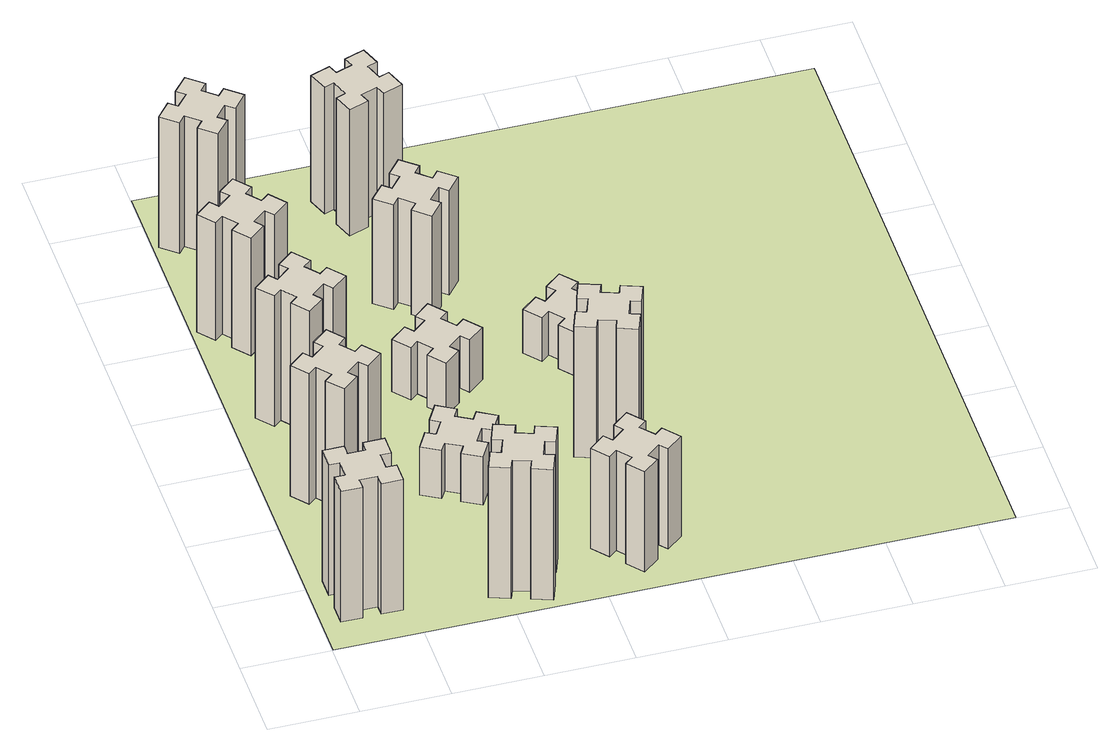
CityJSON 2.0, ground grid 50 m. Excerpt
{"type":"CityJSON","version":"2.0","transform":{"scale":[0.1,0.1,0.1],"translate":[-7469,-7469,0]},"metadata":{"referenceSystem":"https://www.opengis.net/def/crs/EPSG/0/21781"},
"CityObjects":{
"building1":{"type":"Building","attributes":{"class":"1000","function":"1000","usage":"1000","yearOfConstruction":2016,"roofType":"1000","measuredHeight":90,"storeysAboveGround":30,"storeysBelowGround":0},"geometry":[{"type":"Solid","lod":"1","boundaries":[[[[0,1,2,3,4,5,6,7,8,9,10,11,12,13,14,15,16,17,18,19]],[[17,16,20,21]],[[16,15,22,20]],[[15,14,23,22]],[[14,13,24,23]],[[13,12,25,24]],[[12,11,26,25]],[[11,10,27,26]],[[10,9,28,27]],[[9,8,29,28]],[[8,7,30,29]],[[7,6,31,30]],[[6,5,32,31]],[[5,4,33,32]],[[4,3,34,33]],[[3,2,35,34]],[[2,1,36,35]],[[1,0,37,36]],[[0,19,38,37]],[[19,18,39,38]],[[18,17,21,39]],[[24,25,26,27,28,29,30,31,32,33,34,35,36,37,38,39,21,20,22,23]]]]}]},
"building2":{"type":"Building","attributes":{"class":"1000","function":"1000","usage":"1000","yearOfConstruction":2016,"roofType":"1000","measuredHeight":90,"storeysAboveGround":30,"storeysBelowGround":0},"geometry":[{"type":"Solid","lod":"1","boundaries":[[[[40,41,42,43,44,45,46,47,48,49,50,51,52,53,54,55,56,57,58,59]],[[57,56,60,61]],[[56,55,62,60]],[[55,54,63,62]],[[54,53,64,63]],[[53,52,65,64]],[[52,51,66,65]],[[51,50,67,66]],[[50,49,68,67]],[[49,48,69,68]],[[48,47,70,69]],[[47,46,71,70]],[[46,45,72,71]],[[45,44,73,72]],[[44,43,74,73]],[[43,42,75,74]],[[42,41,76,75]],[[41,40,77,76]],[[40,59,78,77]],[[59,58,79,78]],[[58,57,61,79]],[[64,65,66,67,68,69,70,71,72,73,74,75,76,77,78,79,61,60,62,63]]]]}]},
"building3":{"type":"Building","attributes":{"class":"1000","function":"1000","usage":"1000","yearOfConstruction":2016,"roofType":"1000","measuredHeight":90,"storeysAboveGround":30,"storeysBelowGround":0},"geometry":[{"type":"Solid","lod":"1","boundaries":[[[[80,81,82,83,84,85,86,87,88,89,90,91,92,93,94,95,96,97,98,99]],[[97,96,100,101]],[[96,95,102,100]],[[95,94,103,102]],[[94,93,104,103]],[[93,92,105,104]],[[92,91,106,105]],[[91,90,107,106]],[[90,89,108,107]],[[89,88,109,108]],[[88,87,110,109]],[[87,86,111,110]],[[86,85,112,111]],[[85,84,113,112]],[[84,83,114,113]],[[83,82,115,114]],[[82,81,116,115]],[[81,80,117,116]],[[80,99,118,117]],[[99,98,119,118]],[[98,97,101,119]],[[104,105,106,107,108,109,110,111,112,113,114,115,116,117,118,119,101,100,102,103]]]]}]},
"building4":{"type":"Building","attributes":{"class":"1000","function":"1000","usage":"1000","yearOfConstruction":2016,"roofType":"1000","measuredHeight":81,"storeysAboveGround":30,"storeysBelowGround":0},"geometry":[{"type":"Solid","lod":"1","boundaries":[[[[120,121,122,123,124,125,126,127,128,129,130,131,132,133,134,135,136,137,138,139]],[[137,136,140,141]],[[136,135,142,140]],[[135,134,143,142]],[[134,133,144,143]],[[133,132,145,144]],[[132,131,146,145]],[[131,130,147,146]],[[130,129,148,147]],[[129,128,149,148]],[[128,127,150,149]],[[127,126,151,150]],[[126,125,152,151]],[[125,124,153,152]],[[124,123,154,153]],[[123,122,155,154]],[[122,121,156,155]],[[121,120,157,156]],[[120,139,158,157]],[[139,138,159,158]],[[138,137,141,159]],[[144,145,146,147,148,149,150,151,152,153,154,155,156,157,158,159,141,140,142,143]]]]}]},
"building5":{"type":"Building","attributes":{"class":"1000","function":"1000","usage":"1000","yearOfConstruction":2016,"roofType":"1000","measuredHeight":90,"storeysAboveGround":30,"storeysBelowGround":0},"geometry":[{"type":"Solid","lod":"1","boundaries":[[[[160,161,162,163,164,165,166,167,168,169,170,171,172,173,174,175,176,177,178,179]],[[177,176,180,181]],[[176,175,182,180]],[[175,174,183,182]],[[174,173,184,183]],[[173,172,185,184]],[[172,171,186,185]],[[171,170,187,186]],[[170,169,188,187]],[[169,168,189,188]],[[168,167,190,189]],[[167,166,191,190]],[[166,165,192,191]],[[165,164,193,192]],[[164,163,194,193]],[[163,162,195,194]],[[162,161,196,195]],[[161,160,197,196]],[[160,179,198,197]],[[179,178,199,198]],[[178,177,181,199]],[[184,185,186,187,188,189,190,191,192,193,194,195,196,197,198,199,181,180,182,183]]]]}]},
"building6":{"type":"Building","attributes":{"class":"1000","function":"1000","usage":"1000","yearOfConstruction":2016,"roofType":"1000","measuredHeight":90,"storeysAboveGround":30,"storeysBelowGround":0},"geometry":[{"type":"Solid","lod":"1","boundaries":[[[[200,201,202,203,204,205,206,207,208,209,210,211,212,213,214,215,216,217,218,219]],[[217,216,220,221]],[[216,215,222,220]],[[215,214,223,222]],[[214,213,224,223]],[[213,212,225,224]],[[212,211,226,225]],[[211,210,227,226]],[[210,209,228,227]],[[209,208,229,228]],[[208,207,230,229]],[[207,206,231,230]],[[206,205,232,231]],[[205,204,233,232]],[[204,203,234,233]],[[203,202,235,234]],[[202,201,236,235]],[[201,200,237,236]],[[200,219,238,237]],[[219,218,239,238]],[[218,217,221,239]],[[224,225,226,227,228,229,230,231,232,233,234,235,236,237,238,239,221,220,222,223]]]]}]},
"building7":{"type":"Building","attributes":{"class":"1000","function":"1000","usage":"1000","yearOfConstruction":2016,"roofType":"1000","measuredHeight":33,"storeysAboveGround":30,"storeysBelowGround":0},"geometry":[{"type":"Solid","lod":"1","boundaries":[[[[240,241,242,243,244,245,246,247,248,249,250,251,252,253,254,255,256,257,258,259]],[[257,256,260,261]],[[256,255,262,260]],[[255,254,263,262]],[[254,253,264,263]],[[253,252,265,264]],[[252,251,266,265]],[[251,250,267,266]],[[250,249,268,267]],[[249,248,269,268]],[[248,247,270,269]],[[247,246,271,270]],[[246,245,272,271]],[[245,244,273,272]],[[244,243,274,273]],[[243,242,275,274]],[[242,241,276,275]],[[241,240,277,276]],[[240,259,278,277]],[[259,258,279,278]],[[258,257,261,279]],[[264,265,266,267,268,269,270,271,272,273,274,275,276,277,278,279,261,260,262,263]]]]}]},
"building8":{"type":"Building","attributes":{"class":"1000","function":"1000","usage":"1000","yearOfConstruction":2016,"roofType":"1000","measuredHeight":36,"storeysAboveGround":30,"storeysBelowGround":0},"geometry":[{"type":"Solid","lod":"1","boundaries":[[[[280,281,282,283,284,285,286,287,288,289,290,291,292,293,294,295,296,297,298,299]],[[297,296,300,301]],[[296,295,302,300]],[[295,294,303,302]],[[294,293,304,303]],[[293,292,305,304]],[[292,291,306,305]],[[291,290,307,306]],[[290,289,308,307]],[[289,288,309,308]],[[288,287,310,309]],[[287,286,311,310]],[[286,285,312,311]],[[285,284,313,312]],[[284,283,314,313]],[[283,282,315,314]],[[282,281,316,315]],[[281,280,317,316]],[[280,299,318,317]],[[299,298,319,318]],[[298,297,301,319]],[[304,305,306,307,308,309,310,311,312,313,314,315,316,317,318,319,301,300,302,303]]]]}]},
"building9":{"type":"Building","attributes":{"class":"1000","function":"1000","usage":"1000","yearOfConstruction":2016,"roofType":"1000","measuredHeight":69,"storeysAboveGround":30,"storeysBelowGround":0},"geometry":[{"type":"Solid","lod":"1","boundaries":[[[[320,321,322,323,324,325,326,327,328,329,330,331,332,333,334,335,336,337,338,339]],[[337,336,340,341]],[[336,335,342,340]],[[335,334,343,342]],[[334,333,344,343]],[[333,332,345,344]],[[332,331,346,345]],[[331,330,347,346]],[[330,329,348,347]],[[329,328,349,348]],[[328,327,350,349]],[[327,326,351,350]],[[326,325,352,351]],[[325,324,353,352]],[[324,323,354,353]],[[323,322,355,354]],[[322,321,356,355]],[[321,320,357,356]],[[320,339,358,357]],[[339,338,359,358]],[[338,337,341,359]],[[344,345,346,347,348,349,350,351,352,353,354,355,356,357,358,359,341,340,342,343]]]]}]},
"building10":{"type":"Building","attributes":{"class":"1000","function":"1000","usage":"1000","yearOfConstruction":2016,"roofType":"1000","measuredHeight":72,"storeysAboveGround":30,"storeysBelowGround":0},"geometry":[{"type":"Solid","lod":"1","boundaries":[[[[360,361,362,363,364,365,366,367,368,369,370,371,372,373,374,375,376,377,378,379]],[[377,376,380,381]],[[376,375,382,380]],[[375,374,383,382]],[[374,373,384,383]],[[373,372,385,384]],[[372,371,386,385]],[[371,370,387,386]],[[370,369,388,387]],[[369,368,389,388]],[[368,367,390,389]],[[367,366,391,390]],[[366,365,392,391]],[[365,364,393,392]],[[364,363,394,393]],[[363,362,395,394]],[[362,361,396,395]],[[361,360,397,396]],[[360,379,398,397]],[[379,378,399,398]],[[378,377,381,399]],[[384,385,386,387,388,389,390,391,392,393,394,395,396,397,398,399,381,380,382,383]]]]}]},
"building11":{"type":"Building","attributes":{"class":"1000","function":"1000","usage":"1000","yearOfConstruction":2016,"roofType":"1000","measuredHeight":87,"storeysAboveGround":30,"storeysBelowGround":0},"geometry":[{"type":"Solid","lod":"1","boundaries":[[[[400,401,402,403,404,405,406,407,408,409,410,411,412,413,414,415,416,417,418,419]],[[417,416,420,421]],[[416,415,422,420]],[[415,414,423,422]],[[414,413,424,423]],[[413,412,425,424]],[[412,411,426,425]],[[411,410,427,426]],[[410,409,428,427]],[[409,408,429,428]],[[408,407,430,429]],[[407,406,431,430]],[[406,405,432,431]],[[405,404,433,432]],[[404,403,434,433]],[[403,402,435,434]],[[402,401,436,435]],[[401,400,437,436]],[[400,419,438,437]],[[419,418,439,438]],[[418,417,421,439]],[[424,425,426,427,428,429,430,431,432,433,434,435,436,437,438,439,421,420,422,423]]]]}]},
"building12":{"type":"Building","attributes":{"class":"1000","function":"1000","usage":"1000","yearOfConstruction":2016,"roofType":"1000","measuredHeight":90,"storeysAboveGround":30,"storeysBelowGround":0},"geometry":[{"type":"Solid","lod":"1","boundaries":[[[[440,441,442,443,444,445,446,447,448,449,450,451,452,453,454,455,456,457,458,459]],[[457,456,460,461]],[[456,455,462,460]],[[455,454,463,462]],[[454,453,464,463]],[[453,452,465,464]],[[452,451,466,465]],[[451,450,467,466]],[[450,449,468,467]],[[449,448,469,468]],[[448,447,470,469]],[[447,446,471,470]],[[446,445,472,471]],[[445,444,473,472]],[[444,443,474,473]],[[443,442,475,474]],[[442,441,476,475]],[[441,440,477,476]],[[440,459,478,477]],[[459,458,479,478]],[[458,457,461,479]],[[464,465,466,467,468,469,470,471,472,473,474,475,476,477,478,479,461,460,462,463]]]]}]},
"building13":{"type":"Building","attributes":{"class":"1000","function":"1000","usage":"1000","yearOfConstruction":2016,"roofType":"1000","measuredHeight":30,"storeysAboveGround":30,"storeysBelowGround":0},"geometry":[{"type":"Solid","lod":"1","boundaries":[[[[480,481,482,483,484,485,486,487,488,489,490,491,492,493,494,495,496,497,498,499]],[[497,496,500,501]],[[496,495,502,500]],[[495,494,503,502]],[[494,493,504,503]],[[493,492,505,504]],[[492,491,506,505]],[[491,490,507,506]],[[490,489,508,507]],[[489,488,509,508]],[[488,487,510,509]],[[487,486,511,510]],[[486,485,512,511]],[[485,484,513,512]],[[484,483,514,513]],[[483,482,515,514]],[[482,481,516,515]],[[481,480,517,516]],[[480,499,518,517]],[[499,498,519,518]],[[498,497,501,519]],[[504,505,506,507,508,509,510,511,512,513,514,515,516,517,518,519,501,500,502,503]]]]}]},
"landuse1":{"type":"LandUse","attributes":{"name":"plot1","function":"1010"},"geometry":[{"type":"MultiSurface","lod":"1","boundaries":[[[520,521,522,523]]]}]}
},
"vertices":[
[165,425,0],[165,325,0],[105,325,0],[105,205,0],[225,205,0],[225,265,0],[325,265,0],[325,205,0],[445,205,0],[445,325,0],[385,325,0],[385,425,0],[445,425,0],[445,545,0],[325,545,0],[325,485,0],[225,485,0],[225,545,0],[105,545,0],[105,425,0],[225,485,900],[225,545,900],[325,485,900],[325,545,900],[445,545,900],[445,425,900],[385,425,900],[385,325,900],[445,325,900],[445,205,900],[325,205,900],[325,265,900],[225,265,900],[225,205,900],[105,205,900],[105,325,900],[165,325,900],[165,425,900],[105,425,900],[105,545,900],
[492,1248,0],[427,1324,0],[473,1363,0],[396,1455,0],[304,1378,0],[343,1332,0],[266,1267,0],[228,1313,0],[136,1236,0],[213,1144,0],[259,1183,0],[323,1106,0],[277,1068,0],[354,976,0],[446,1053,0],[408,1099,0],[484,1163,0],[523,1117,0],[615,1194,0],[538,1286,0],[484,1163,900],[523,1117,900],[408,1099,900],[446,1053,900],[354,976,900],[277,1068,900],[323,1106,900],[259,1183,900],[213,1144,900],[136,1236,900],[228,1313,900],[266,1267,900],[343,1332,900],[304,1378,900],[396,1455,900],[473,1363,900],[427,1324,900],[492,1248,900],[538,1286,900],[615,1194,900],
[492,1888,0],[427,1964,0],[473,2003,0],[396,2095,0],[304,2018,0],[343,1972,0],[266,1907,0],[228,1953,0],[136,1876,0],[213,1784,0],[259,1823,0],[323,1746,0],[277,1708,0],[354,1616,0],[446,1693,0],[408,1739,0],[484,1803,0],[523,1757,0],[615,1834,0],[538,1926,0],[484,1803,900],[523,1757,900],[408,1739,900],[446,1693,900],[354,1616,900],[277,1708,900],[323,1746,900],[259,1823,900],[213,1784,900],[136,1876,900],[228,1953,900],[266,1907,900],[343,1972,900],[304,2018,900],[396,2095,900],[473,2003,900],[427,1964,900],[492,1888,900],[538,1926,900],[615,1834,900],
[243,2712,0],[166,2647,0],[128,2693,0],[36,2616,0],[113,2524,0],[159,2563,0],[223,2486,0],[177,2448,0],[254,2356,0],[346,2433,0],[308,2479,0],[384,2543,0],[423,2497,0],[515,2574,0],[438,2666,0],[392,2628,0],[327,2704,0],[373,2743,0],[296,2835,0],[204,2758,0],[327,2704,810],[373,2743,810],[392,2628,810],[438,2666,810],[515,2574,810],[423,2497,810],[384,2543,810],[308,2479,810],[346,2433,810],[254,2356,810],[177,2448,810],[223,2486,810],[159,2563,810],[113,2524,810],[36,2616,810],[128,2693,810],[166,2647,810],[243,2712,810],[204,2758,810],[296,2835,810],
[1029,360,0],[995,266,0],[939,287,0],[897,174,0],[1010,133,0],[1031,189,0],[1125,155,0],[1104,99,0],[1217,57,0],[1258,170,0],[1202,191,0],[1236,285,0],[1292,264,0],[1333,377,0],[1220,418,0],[1200,362,0],[1106,396,0],[1127,452,0],[1014,493,0],[973,380,0],[1106,396,900],[1127,452,900],[1200,362,900],[1220,418,900],[1333,377,900],[1292,264,900],[1236,285,900],[1202,191,900],[1258,170,900],[1217,57,900],[1104,99,900],[1125,155,900],[1031,189,900],[1010,133,900],[897,174,900],[939,287,900],[995,266,900],[1029,360,900],[973,380,900],[1014,493,900],
[384,3387,0],[308,3452,0],[346,3498,0],[254,3575,0],[177,3483,0],[223,3444,0],[159,3368,0],[113,3406,0],[36,3314,0],[128,3237,0],[166,3283,0],[243,3219,0],[204,3173,0],[296,3096,0],[373,3188,0],[327,3226,0],[392,3303,0],[438,3264,0],[515,3356,0],[423,3433,0],[392,3303,900],[438,3264,900],[327,3226,900],[373,3188,900],[296,3096,900],[204,3173,900],[243,3219,900],[166,3283,900],[128,3237,900],[36,3314,900],[113,3406,900],[159,3368,900],[223,3444,900],[177,3483,900],[254,3575,900],[346,3498,900],[308,3452,900],[384,3387,900],[423,3433,900],[515,3356,900],
[1086,1017,0],[1136,1104,0],[1188,1074,0],[1248,1178,0],[1144,1238,0],[1114,1186,0],[1027,1236,0],[1057,1288,0],[953,1348,0],[893,1244,0],[945,1214,0],[895,1127,0],[843,1157,0],[783,1053,0],[887,993,0],[917,1045,0],[1004,995,0],[974,943,0],[1078,883,0],[1138,987,0],[1004,995,330],[974,943,330],[917,1045,330],[887,993,330],[783,1053,330],[843,1157,330],[895,1127,330],[945,1214,330],[893,1244,330],[953,1348,330],[1057,1288,330],[1027,1236,330],[1114,1186,330],[1144,1238,330],[1248,1178,330],[1188,1074,330],[1136,1104,330],[1086,1017,330],[1138,987,330],[1078,883,330],
[1083,1972,0],[1006,1907,0],[968,1953,0],[876,1876,0],[953,1784,0],[999,1823,0],[1063,1746,0],[1017,1708,0],[1094,1616,0],[1186,1693,0],[1148,1739,0],[1224,1803,0],[1263,1757,0],[1355,1834,0],[1278,1926,0],[1232,1888,0],[1167,1964,0],[1213,2003,0],[1136,2095,0],[1044,2018,0],[1167,1964,360],[1213,2003,360],[1232,1888,360],[1278,1926,360],[1355,1834,360],[1263,1757,360],[1224,1803,360],[1148,1739,360],[1186,1693,360],[1094,1616,360],[1017,1708,360],[1063,1746,360],[999,1823,360],[953,1784,360],[876,1876,360],[968,1953,360],[1006,1907,360],[1083,1972,360],[1044,2018,360],[1136,2095,360],
[1639,343,0],[1703,266,0],[1657,228,0],[1734,136,0],[1826,213,0],[1788,259,0],[1864,323,0],[1903,277,0],[1995,354,0],[1918,446,0],[1872,408,0],[1807,484,0],[1853,523,0],[1776,615,0],[1684,538,0],[1723,492,0],[1646,427,0],[1608,473,0],[1516,396,0],[1593,304,0],[1646,427,690],[1608,473,690],[1723,492,690],[1684,538,690],[1776,615,690],[1853,523,690],[1807,484,690],[1872,408,690],[1918,446,690],[1995,354,690],[1903,277,690],[1864,323,690],[1788,259,690],[1826,213,690],[1734,136,690],[1657,228,690],[1703,266,690],[1639,343,690],[1593,304,690],[1516,396,690],
[1267,2486,0],[1332,2563,0],[1378,2524,0],[1455,2616,0],[1363,2693,0],[1324,2647,0],[1248,2712,0],[1286,2758,0],[1194,2835,0],[1117,2743,0],[1163,2704,0],[1099,2628,0],[1053,2666,0],[976,2574,0],[1068,2497,0],[1106,2543,0],[1183,2479,0],[1144,2433,0],[1236,2356,0],[1313,2448,0],[1183,2479,720],[1144,2433,720],[1106,2543,720],[1068,2497,720],[976,2574,720],[1053,2666,720],[1099,2628,720],[1163,2704,720],[1117,2743,720],[1194,2835,720],[1286,2758,720],[1248,2712,720],[1324,2647,720],[1363,2693,720],[1455,2616,720],[1378,2524,720],[1332,2563,720],[1267,2486,720],[1313,2448,720],[1236,2356,720],
[1125,3456,0],[1031,3422,0],[1010,3478,0],[897,3437,0],[939,3324,0],[995,3345,0],[1029,3251,0],[973,3230,0],[1014,3117,0],[1127,3159,0],[1106,3215,0],[1200,3249,0],[1220,3193,0],[1333,3234,0],[1292,3347,0],[1236,3326,0],[1202,3420,0],[1258,3440,0],[1217,3553,0],[1104,3512,0],[1202,3420,870],[1258,3440,870],[1236,3326,870],[1292,3347,870],[1333,3234,870],[1220,3193,870],[1200,3249,870],[1106,3215,870],[1127,3159,870],[1014,3117,870],[973,3230,870],[1029,3251,870],[995,3345,870],[939,3324,870],[897,3437,870],[1010,3478,870],[1031,3422,870],[1125,3456,870],[1104,3512,870],[1217,3553,870],
[1769,1300,0],[1735,1206,0],[1679,1227,0],[1637,1114,0],[1750,1073,0],[1771,1129,0],[1865,1095,0],[1844,1039,0],[1957,997,0],[1998,1110,0],[1942,1131,0],[1976,1225,0],[2032,1204,0],[2073,1317,0],[1960,1358,0],[1940,1302,0],[1846,1336,0],[1867,1392,0],[1754,1433,0],[1713,1320,0],[1846,1336,900],[1867,1392,900],[1940,1302,900],[1960,1358,900],[2073,1317,900],[2032,1204,900],[1976,1225,900],[1942,1131,900],[1998,1110,900],[1957,997,900],[1844,1039,900],[1865,1095,900],[1771,1129,900],[1750,1073,900],[1637,1114,900],[1679,1227,900],[1735,1206,900],[1769,1300,900],[1713,1320,900],[1754,1433,900],
[1972,1988,0],[1907,2064,0],[1953,2103,0],[1876,2195,0],[1784,2118,0],[1823,2072,0],[1746,2007,0],[1708,2053,0],[1616,1976,0],[1693,1884,0],[1739,1923,0],[1803,1846,0],[1757,1808,0],[1834,1716,0],[1926,1793,0],[1888,1839,0],[1964,1903,0],[2003,1857,0],[2095,1934,0],[2018,2026,0],[1964,1903,300],[2003,1857,300],[1888,1839,300],[1926,1793,300],[1834,1716,300],[1757,1808,300],[1803,1846,300],[1739,1923,300],[1693,1884,300],[1616,1976,300],[1708,2053,300],[1746,2007,300],[1823,2072,300],[1784,2118,300],[1876,2195,300],[1953,2103,300],[1907,2064,300],[1972,1988,300],[2018,2026,300],[2095,1934,300],
[5,3705,0],[3705,3705,0],[3705,5,0],[5,5,0]
]}
